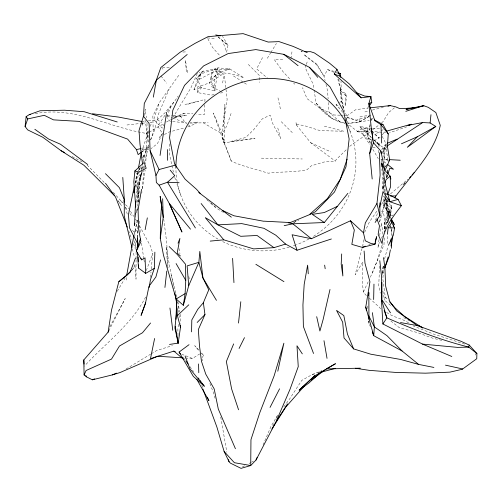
<?xml version="1.0" encoding="UTF-8"?>
<svg xmlns="http://www.w3.org/2000/svg" width="502" height="502" viewBox="0 0 502 502"><rect width="100%" height="100%" fill="white"/><g stroke="black" fill="none" stroke-linecap="round" stroke-linejoin="round"><path stroke-width="0.38" stroke-dasharray="2.51 1.88" d="M147.011 123.115L147.004 135.923L145.756 163.897M136.073 259.722L136.017 279.168L134.831 263.895M136.073 258.944L136.098 251.948M387.488 200.147L387.412 207.037L390.638 214.191L387.469 222.581L385.147 221.62L391.616 207.884L388.002 200.618M169.5 143.986L169.387 154.001L173.385 172.092M138.213 201.942L137.862 181.542L138.031 202.645M384.218 192.134L383.333 177.532M204.81 104.73L204.509 114.556L196.759 114.073M204.904 101.705L204.973 99.44L187.855 104.196M345.476 93.378L345.062 106.16L346.694 96.547L345.476 93.378L340.739 91.006L341.153 89.557L341.015 81.28M384.218 237.923L383.992 244.656L370.338 277.317M277.788 127.991L280.568 138.42L273.05 124.32L270.12 115.127L262.326 118.842L253.817 129.535L245.748 137.466L230.525 141.558L255.035 138.357L224.087 142.832L222.518 137.962L222.957 126.617L224.896 104.479L224.087 142.832L231.416 161.374L241.544 165.29L268.338 173.177C281.189 171.427 294.367 172.619 307.142 169.657L311.372 165.779L324.022 162.014L335.286 161.123L336.189 159.592L347.014 149.012M347.334 123.335L359.771 121.955L359.972 116.916L370.238 115.04M379.581 265.997L378.746 285.77L380.271 293.174M383.246 180.657L383.384 177.62M366.372 295.628L363.335 292.02L362.557 283.944L362.833 261.887L355.14 274.751L362.871 245.396L363.68 238.412M137.441 226.471L137.504 237.057M214.116 94.527L211.235 95.173L197.204 92.519L197.543 86.915L209.077 83.068L222.242 74.459L215.421 75.319L209.077 83.068L214.084 86.131L214.931 90.912L197.543 86.915M383.66 266.399L382.85 279.187L385.26 297.015L384.576 300.114L392.093 306.835M378.477 152.859L378.684 149.759M378.891 146.653L379.098 143.553L373.689 140.911M385.147 221.62L384.413 231.937L384.306 221.162L384.4 230.399M390.267 218.477C385.668 212.867 387.086 205.751 386.672 199.168M142.788 121.992L142.48 125.851L142.932 121.415M142.191 188.67L144.049 168.791M144.118 168.026L144.331 165.729M150.481 277.43L150.989 272.021M151.278 268.934L152.721 253.485L150.707 246.507L139.393 225.586M367.338 308.529L367.696 304.739M138.113 201.904L139.173 192.26L140.027 174.451L136.582 193.502L137.416 210.934M148.347 130.645L147.619 134.341L148.146 142.963L147.927 138.677L148.692 131.687M136.845 202.513L141.42 172.142M141.771 169.086L142.122 166.036M143.095 157.647L143.359 155.356L142.694 157.578M135.527 217.19L136.055 212.691M178.436 324.386L177.877 328.942L178.022 335.662M214.084 86.131L215.421 75.319L217.968 67.826L229.853 68.962L243.959 77.816L234.541 74.56L214.298 71.403L198.943 79.536L193.979 89.82L201.333 87.9L197.55 79.705L200.449 74.032L212.478 70.098L229.853 68.962L220.748 72.1L210.545 79.379L214.931 90.912L217.968 67.826L214.128 69.401L210.545 79.379L212.478 70.098M144.444 115.661L145.247 109.323L146.389 117.757M139.217 185.056L141.589 170.473M141.689 169.707L142.386 164.361M384.024 158.45L385.36 148.761L383.93 147.419L384.268 162.322M140.711 178.241L141.558 172.261M141.984 169.274L142.618 164.788M143.045 161.801L146.182 149.69L143.12 159.398M141.759 193.264L141.984 191.714M142.442 188.626L145.16 170.096M370.903 139.794L368.28 138.27L366.943 133.645L367.765 128.073L359.896 126.347L361.007 128.255L367.765 128.073L368.28 138.27L370.319 143.867M386.195 177.451L386.741 173.774M379.073 239.467L377.824 247.781L380.265 241.5M379.637 235.683L381.564 222.832L382.976 234.516L381.351 238.707M382.185 273.107L383.428 264.874M222.957 126.617L227.136 99.484L224.344 74.767L218.15 69.747L214.712 68.83L199.056 72.489M382.147 272.994L383.415 264.843M290.903 58.684L292.202 50.401M131.549 270.597L133.915 267.773L134.636 263.274M296.456 125.086L296.029 122.858L296.456 125.086L310.675 142.719L335.286 161.123M388.008 222.361L388.968 216.538L385.743 197.844M372.34 273.119L376.927 261.542L382.248 244.267M379.568 222.009L380.497 216.877M380.629 216.142L381.031 213.946L385.053 203.216L379.65 221.991M386.339 177.557L387.174 174.683M134.85 187.309L137.862 171.151M384.024 182.452L382.819 188.921L383.44 191.143M385.191 229.125L386.32 223.045L390.205 215.163L383.635 205.18L383.277 195.937M134.166 233.988L134.592 231.692L134.956 235.589M370.062 124.308L369.077 129.478L370.84 130.997M385.009 228.912L387.557 216.055L391.66 208.399L391.861 204.571L384.72 220.911L383.359 211.104M137.466 220.121L134.712 232.47L131.806 229.872M137.448 220.077L134.712 232.47L137.266 229.59L137.517 237.277M222.537 82.974L224.344 74.767M367.822 108.237L368.7 104.278M381.972 245.811L382.298 244.342M346.443 120.562L347.597 115.41L355.799 109.631L368.01 108.093M375.659 220.221L377.673 211.919M143.064 168.678L143.98 164.957M144.714 161.977L148.372 147.08L141.752 151.955M135.371 186.719L140.315 167.304M142.788 157.597L143.359 155.356M370.231 125.111L369.077 129.478L370.357 129.717M371.386 120.744L371.963 118.554L373.262 119.263M384.588 258.906L387.983 246.269M200.449 74.032L198.943 79.536L201.101 73.16L203.41 70.782L195.956 79.184L201.101 73.16M386.847 177.375L387.5 175.135M385.674 195.535L383.584 202.708L386.157 209.215L390.205 215.163L390.801 218.1M385.881 194.82L386.302 193.383M134.925 183.443L139.587 167.925M136.149 211.944L137.492 207.458M386.873 177.551L387.531 175.393M178.768 75.281L159.19 102.854L153.719 119.589L162.184 128.104L163.652 124.502M135.91 212.66L134.956 215.534L137.422 209.027M306.12 65.015L305.21 67.688L313.053 83.941L313.926 89.337M306.352 64.344L307.488 60.999M142.273 171.615L139.161 180.695L138.163 191.883L138.307 196.627L135.289 180.249L139.587 168.013M231.064 113.496L226.697 126.159L222.173 133.871L224.087 142.832L213.344 113.025L222.173 133.871L203.247 122.833L189.725 123.09M141.451 151.924L147.004 135.923L146.239 126.968L145.028 120.147M193.979 89.82L197.55 79.705M384.099 185.301L382.819 188.921L381.94 169.061M148.655 144.965L147.852 147.161L148.692 145.022M150.531 139.845L153.21 132.534L152.859 116.125L159.19 102.854M146.283 270.534L152.721 253.485M371.424 119.984L371.963 118.554L373.143 119.457M382.235 274.525L384.162 269.499M150.663 140.027L154.603 130.037L158.569 113.841L169.13 89.08M387.776 161.035L383.503 156.103L382.901 151.46L385.511 144.934L386.458 145.655M166.877 116.577L170.981 106.487M263.086 444.935L271.005 426.367L277.895 414.74M197.33 73.424L190.854 87.963L173.115 117.217M392.081 235.645L391.359 230.644L391.98 229.232M272.774 426.035L274.701 421.78M276.307 418.241L277.273 416.114M364.634 232.3L369.384 221.997L377.642 209.987M35.297 113.734C73.637 105.658 109.593 127.935 146.678 133.45L148.021 130.62M150.042 126.372L152.062 122.13L149.784 122.388M363.335 292.02L368.669 280.819M140.893 175.819L143.214 171.013M164.907 115.303L157.791 126.215L162.504 133.519L157.471 143.553L151.02 148.68M108.821 330.768L125.218 298.546L109.712 326.959M262.546 57.548L256.641 68.893L267.39 78.036M145.636 297.065C131.248 324.913 105.056 343.544 84.267 366.253M385.348 167.072L386.44 165.014M385.467 166.783L386.509 164.832M334.269 71.391L327.586 69.64L324.022 76.153L325.095 80.621M202.212 357.612L203.567 355.259L201.49 353.013M117.267 291.298L125.111 278.077M267.315 58.332L270.478 53.168M270.867 52.522L276.395 43.492M382.304 153.317L385.36 148.761L374.843 142.072M167.448 111.557L178.216 96.02M381.551 204.301L385.894 197.976M385.749 143.923L381.363 149.935L386.408 146.471M283.781 406.815L289.667 398.889L301.727 380.422L312.213 374.536L322.058 370.601M173.792 102.207L164.813 112.975L157.308 119.821L148.36 120.75M382.047 135.057L385.021 131.568M162.504 133.519L159.228 137.335L161.826 135.935M382.901 151.46L387.412 146.371M197.204 92.519L201.333 87.9M404.788 182.923L402.711 185.207L405.196 182.515M132.365 269.417L133.915 267.773M349.718 146.371C356.765 140.591 365.004 136.312 371.938 130.288M393.286 214.837L392.231 215.841L390.205 215.163M381.645 122.896L383.133 121.484L388.818 112.354L395.676 106.838M390.512 193.866L408 179.183M372.553 129.823L379.305 124.753M141.846 151.999L149.276 146.779M384.538 171.86L385.103 175.493L387.933 173.642M342.784 112.304L336.02 104.692L339.139 102.728M339.766 102.333L341.636 101.153L340.588 89.645L338.674 78.896M185.451 358.014L192.41 358.459L199.677 353.948M126.071 368.983L150.682 354.142M151.347 353.741L156.668 350.528L172.45 345.627M406.934 126.786L389.546 132.748M149.163 132.239L163.821 123.599M166.488 122.024L170.485 119.671M359.771 121.955L368.725 116.721M374.172 140.761L380.064 137.385M376.607 133.325L380.403 131.204M381.037 130.846L383.566 129.434M249.055 463.522L250.95 462.474M251.584 462.129L253.479 461.087M164.418 134.53L168.961 132.076L184.824 127.809M187.798 126.931L190.026 126.272L197.819 122.061L190.421 122.783M345.752 117.267L348.928 124.797L357.305 131.361L361.779 128.939L371.781 128.669M369.284 116.332L359.79 121.44L347.466 117.568L345.903 115.818M242.41 466.979L245.07 465.592M293.714 222.518L295.747 221.47M317.666 372.867L319.724 371.813M293.833 222.549L298.69 220.133M171.126 119.708L184.359 113.295L192.881 113.828M368.813 244.593L370.238 243.972M173.956 117.273L186.838 115.203L173.956 117.273L184.359 113.295M367.483 131.392L362.143 133.4L357.305 131.361L367.483 131.392L361.779 128.939M146.678 133.45L147.826 133.024M370.639 115.604L356.294 120.135L347.466 117.568L343.883 109.706M312.213 374.536L315.996 373.532M364.904 111.94L368.619 111.005M372.34 110.076L383.49 107.284M184.981 104.516L198.528 101.147M220.598 93.065L222.762 92.575M141.721 148.423L148.517 146.942M226.521 69.565L229.853 68.962M350.34 123.285L369.227 120.38M203.247 122.833L208.117 122.275M126.981 124.992L141.42 123.348M142.179 123.26L146.741 122.739M141.646 121.44L145.373 121.057M182.929 52.051L185.684 51.888M162.341 67.444L169.808 67.18M141.878 149.414L150.437 149.144M302.499 51.712L301.031 51.719L302.58 51.944M372.553 128.65L380.221 128.694M282.733 59.575L274.217 59.5L283.147 71.842L291.041 80.276M167.185 115.322L172.493 115.366M173.253 115.372L177.802 115.41M357.305 131.361L374.166 131.681L385.699 132.478M261.341 158.155L302.311 158.971M340.155 115.178L334.2 114.996L320.119 108.382L306.986 98.593L302.511 87.643M340.896 115.203L343.13 115.272M343.876 115.291L347.597 115.41M380.955 159.153L388.673 159.586M207.364 37.895L215.22 38.459M296.588 124.276L304.469 125.707L320.031 130.627L343.87 131.26L323.031 125.858M388.416 201.879L384.902 201.189L385.009 203.523L391.66 208.399L391.616 207.884L390.638 214.191L390.92 213.337L387.412 207.037L387.017 198.635M441.785 340.387L432.711 338.197L417.614 332.657L399.291 327.662L390.405 320.665M386.835 194.607L385.411 194.243L384.62 184.905M314.051 90.109L316.178 103.217C322.987 113.264 332.958 121.101 345.069 123.323M464.683 344.102L433.101 333.924L413.052 325.823M372.773 147.13L376.349 148.297M320.119 108.382L332.349 118.748L345.778 123.511M167.091 116.087L172.18 117.914M172.908 118.177L186.719 123.147L169.958 121.076L166.928 117.612M181.686 354.217L192.41 358.459M214.128 69.401L220.748 72.1M327.586 69.64L333.786 72.313M310.675 142.719L330.849 151.868M368.28 138.27L370.984 139.587M72.15 156.58L82.523 162.071M211.467 86.501L221.432 91.86M403.79 317.678L409.908 320.985M386.64 312.432C393.543 317.609 402.46 318.293 409.274 323.357M157.308 119.821L161.531 122.35M223.547 212.465L215.76 207.765L208.907 201.609M336.02 104.692L339.948 107.202M233.518 75.99L243.665 82.435M244.298 82.836L246.833 84.449M161.908 68.316L162.974 69.132M215.709 207.106L210.463 202.814M218.119 36.834L228.008 45.331L226.615 52.164L222.317 40.173M383.942 161.556L386.327 163.476M388.968 216.538L386.735 209.892L390.92 213.337L387.469 222.581L385.492 197.957M201.509 353.552L203.567 355.259M218.056 36.91L228.008 45.331L222.511 36.364M113.37 192.354L120.838 200.775L124.816 204.17M125.381 204.659L127.088 206.109L128.75 208.688M371.424 131.505L379.041 138.088L371.536 130.382M359.896 126.347L371.354 137.529M366.943 133.645L371.486 137.68M373.758 139.694L379.437 144.739L379.098 143.553L379.117 147.337M374.09 139.951L379.437 144.739M340.086 122.024L328.992 112.084L328.321 101.95M206.629 199.558L208.336 201.095M369.334 298.125L379.355 307.23L380.598 308.899M340.739 91.006L346.694 96.547M188.375 124.709L190.026 126.272M316.178 103.217L332.349 118.748M87.078 164.976L104.887 183.186M281.245 121.672L292.327 132.635M248.333 64.432L259.371 75.482L259.446 82.447M370.903 142.631L362.143 133.4L370.024 144.771M293.67 83.081L294.724 84.21M198.899 350.201L194.745 345.702L199.068 350.842M385.26 297.015L388.266 300.34M219.267 55.038L212.528 47.433L207.734 38.579M161.017 76.015L166.639 83.15M180.3 116.062L184.46 121.421M183.161 357.374L184.974 359.739M189.919 366.592L193.621 371.649M118.591 201.547L121.302 205.324L117.794 200.279M120.838 200.775L123.561 204.603M125.381 207.15L128.11 210.972M129.924 213.526L131.292 215.433M130.42 211.26L133.752 216.412M135.415 218.985L138.332 223.49M383.635 205.18L386.157 209.215M135.609 172.255L136.739 174.169M372.879 149.339L378.257 158.707M382.129 136.331L386.709 145.034M386.735 209.892L390.976 218.125M201.785 385.254L203.41 388.768M336.497 71.974L337.313 73.894M370.357 326.909L368.512 321.042M222.518 137.962L231.416 161.374M341.153 89.557L338.361 82.039L337.946 79.046M128.612 230.719L131.813 239.366M133.381 243.627L135.484 249.312M209.899 383.559L213.645 393.204L215.283 399.077M385.561 194.199L382.825 186.16L383.07 191.425M346.317 120.041L347.823 124.496M348.074 125.236L350.842 133.4M174.721 177.344L175.976 181.059M176.98 184.027L181.002 195.905M475.268 353.615L475.695 355.077M385.097 197.048L386.339 201.478L386.484 209.108M341.636 101.153L343.512 108.281M132.315 248.841L134.241 256.258M133.971 240.653L136.098 248.936M125.525 207.395L127.439 214.963M167.863 267.516L166.049 246.589L171.276 275.021L176.735 297.084M325.986 84.342L327.593 91.044L328.113 98.838M343.13 107.591L341.015 98.442L340.588 89.645L343.757 108.934M277.995 97.871L280.53 109.555M171.276 275.021L173.943 288.663M382.838 291.097L384.576 300.114M177.815 301.633L179.747 312.062M179.007 248.465L179.967 253.711M387.996 160.151L385.511 144.934M368.556 321.067L368.951 323.25L368.939 320.954M187.641 72.658L185.389 60.114L186.43 72.978M202.005 358.949L202.337 360.8M220.742 417.024L226.816 452.133M188.821 276.451L189.31 279.47M163.727 218.979L166.752 242.905L168.051 267.553M141.508 243.244L143.798 258.762M143.917 259.54L144.375 262.646M390.713 225.718L392.288 236.994M390.681 225.593L390.876 227.036M390.97 227.757L391.359 230.644M139.336 221.049L140.24 232.482M177.752 301.646L178.762 312.25M179.051 315.281L179.27 317.559M135.603 242.598L136.105 248.057M381.589 159.36L381.84 162.366M147.619 134.341L147.927 138.677M384.482 195.931L385.009 203.523M387.795 243.307L387.425 234.308M384.858 171.621L385.103 175.493M180.162 314.302L180.387 323.495M126.711 277.531L126.755 281.038M348.15 127.006A90.492 85.716 -18.7 0 1 312.275 237.057M308.962 238.977A90.492 85.716 -18.7 0 1 296.475 244.744M295.766 245.007A90.492 85.716 -18.7 0 1 292.183 246.25M289.259 247.141A90.492 85.716 -18.7 0 1 221.432 240.966M218.05 239.14A90.492 85.716 -18.7 0 1 177.288 182.477M177.15 181.711A90.492 85.716 -18.7 0 1 175.913 167.856M316.787 64.187L303.779 54.498L316.574 64.683L324.022 76.153L316.787 64.187"/><path stroke-width="0.75" d="M375.113 222.48L379.851 215.678L379.87 202.871M122.789 177.426L124.333 199.896L124.239 215.81L131.926 247.36M451.806 356.489L422.508 344.096L382.894 323.966L381.407 299.317L381.514 276.508L379.801 260.676M160.282 238.35L160.621 218.803L161.594 205.117L160.157 196.376L163.232 217.36L160.282 238.35L163.47 255.154L176.158 298.985L177.413 315.576L180.482 327.329L178.185 343.136L169.519 344.422M191.563 331.853L191.814 319.95L197.738 309.376L203.36 302.7L208.763 289.823L202.946 277.957L198.88 262.339L199.815 251.402L202.946 277.957L216.444 300.334M373.645 299.525L373.971 284.126M137.341 248.076L137.598 237.628L137.717 243.771L129.478 227.795L128.437 214.674L134.291 186.493M400.502 322.573L417.187 325.547L460.823 341.203L469.188 345.05L476.9 353.552L476.762 358.735L462.298 369.259L449.917 372.145L425.439 373.174L395.745 372.428L369.039 370.319L355.529 368.255M149.157 287.546L150.418 279.852L154.327 268.338L154.867 252.161M175.957 319.297L176.61 302.311M185.119 293.614L176.158 298.985L183.343 305.291L185.119 293.614L185.759 280.336L185.564 264.284L177.325 254.52L169.187 246.582M341.699 253.949L341.203 264.115L342.866 275.968L342.301 264.479M135.565 201.107L134.555 225.442L134.818 223.195M142.486 163.596L139.97 144.005L139.004 130.576L143.465 116.232L144.275 103.456L156.354 80.138L160.847 67.5L180.18 52.214L195.228 43.266L208.079 36.652L243.106 33.64L268.168 42.055L279.074 41.622L293.017 46.36L307.23 52.603M374.561 119.972L383.001 124.578L388.259 133.927L387.412 146.371L389.652 159.937L385.586 169.318L384.287 168.942M368.556 295.628L368.844 292.591L368.939 319.416M134.862 170.981L139.01 171.991L146.176 168.283L144.181 162.391L134.862 170.981L133.821 181.787L135.728 207.069M178.154 341.636L178.185 343.136L174.916 328.076L176.942 308.592M387.475 234.051L388.121 227.764L391.685 222.499L391.096 219.569M114.519 195.673L83.872 165.214L61.081 150.719L42.789 137.259L27.679 129.886L25.1 126.504L26.135 116.64L29.235 114.663L40.066 110.766L64.545 110.208L84.248 111.733L117.223 121.973M375.107 242.993L374.975 244.198L362.4 247.404L351.827 244.38L354.324 230.041L350.503 220.767L311.372 238.739L292.095 234.754L297.015 250.253L331.358 238.983M435.792 126.46L417.269 136.808L407.329 147.293L435.792 126.46L430.107 122.946L430.973 114.694M238.506 323.056L240.809 301.727M379.851 215.678L376.952 203.505L380.114 175.179L379.374 152.765M164.926 287.464L166.777 271.08M160.05 155.457L166.626 112.329M156.913 356.546L120.053 372.54L112.316 374.912L92.343 379.807L86.526 376.864L84.098 374.956L83.796 359.928L108.125 332.142L111.488 310.261L118.811 281.722L130.131 272.291L135.477 258.028M366.485 310.744L365.757 307.067L369.943 281.848L364.973 263.205L364.107 251.019M141.545 189.298L138.069 210.031L138.69 229.615L140.918 241.688L136.343 251.031L141.602 259.835L145.04 257.871L145.668 273.377L154.327 268.338M391.685 222.499L394.585 227.908L393.304 235.25L388.416 245.302M118.811 281.722L126.68 275.435L133.877 235.513M153.33 97.137L156.354 80.138L187.19 54.505M372.189 179.001L369.698 153.537L372.647 136.902L371.311 128.43L368.844 103.619L370.928 96.56L364.709 96.07L356.539 92.751M469.188 345.05L468.812 347.108L476.9 353.552M145.153 229.678L147.331 217.868M133.846 192.693L134.85 187.309M138.439 168.076L141.307 152.69M375.232 241.788L376.613 236.668L374.975 244.198L370.934 243.445L365.28 240.791L363.461 232.79L365.318 222.844L376.952 203.505M390.38 249.795L389.113 256.572L384.714 268.062M391.083 246.03L392.495 238.5L392.288 237.069M154.616 338.492L150.487 358.635L173.824 351.105L175.254 351.67M379.738 207.169L382.97 191.726L389.859 201.722L401.368 205.701C392.658 217.021 383.409 228.812 382.091 243.583L378.144 234.346L379.493 225.869L377.065 219.173M277.801 371.185L283.881 343.205L274.13 375.835L259.716 412.876L250.962 439.664L250.724 465.542L241.048 468.36L230.424 463.151L229.081 461.758L224.118 451.474L216.883 427.033L202.908 389.019M329.99 289.485L323.125 319.485L319.912 331.025L316.693 316.68M134.417 190.453L134.8 188.959M160.577 259.898L155.902 276.941L148.956 286.341L145.492 303.195L141.075 315.425L145.718 302.656M183.343 305.291L188.721 285.657L198.88 262.339L187.127 265.897L188.721 285.657M417.187 325.547L396.724 310.97L389.596 301.131L385.661 286.24L384.908 267.817L388.14 257.005M388.197 173.24L389.74 168.208L393.48 169.237L387.519 164.436M136.343 251.031L140.353 238.983M347.114 159.159L340.287 179.327L327.442 198.572L309.947 214.134M25.1 126.504L27.729 118.93L26.135 116.64M369.698 153.537L373.469 142.794L371.311 128.43M384.865 183.13L386.145 179.509L390.205 176.171L384.921 170.435L381.74 162.949L381.865 166.771M387.82 194.067L390.543 186.863L390.205 176.171L390.876 179.063M178.041 243.213L179.917 238.444L177.193 253.09L180.381 255.964M233.662 343.895L226.352 361.565L231.629 388.962L238.55 409.776M224.118 451.474L234.365 462.706L250.724 465.542L256.02 460.027L276.251 421.241L290.037 389.257L298.251 366.617L296.983 345.79L302.317 353.872M203.36 302.7L204.954 314.585L198.34 329.563L199.489 345.884L201.471 361.302L205.77 374.153L214.191 388.912L218.295 409.048L235.425 448.732M393.229 226.415L394.158 224.3L391.334 218.816M84.098 374.956L86.093 370.501L111.513 359.087L119.489 346.003L142.468 332.776L150.556 323.006M394.93 197.957L395.846 195.975L414.137 172.663M257.049 457.598L256.02 460.027M239.071 348.476L244.468 337.664M108.125 332.142L108.821 330.768M270.045 407.411L279.589 388.799M190.496 229.169L169.243 203.36L181.919 231.911L169.243 203.36L159.134 185.182L156.348 182.508L155.965 175.499L159.078 169.519L175.355 165.145L185.081 179.164L196.552 189.329L200.172 193.345M369.397 105.891L371.762 102.364L370.928 96.56L361.082 97.808L334.244 74.001L336.993 69.395L329.494 63.152L314.415 52.936L310.575 51.675L304.701 51.7M271.883 429.053L285.694 407.197L304.432 385.881M382.894 323.966L386.854 317.866L381.407 299.317M276.251 421.241L287.558 403.915M284.188 225.662L292.81 223.804L324.33 222.524L347.886 193.333M388.717 161.035L389.652 159.937M409.657 177.683L410.63 176.622M412.086 175.029L414.52 172.374C425.608 158.325 436.558 143.246 440.267 125.362L435.861 112.53L428.35 107.372L423.613 105.671L406.036 109.348L414.062 107.955M126.68 275.435L131.329 270.509M197.16 322.466L204.954 314.585M177.413 315.576L188.796 304.796M314.867 375.477L299.192 390.104L308.968 382.944L320.991 371.982M302.574 387.13L299.192 390.104L315.068 375.659L335.493 363.699L326.275 368.914L360.411 368.167M311.497 380.001L325.66 369.378M201.942 383.032L204.258 386.189L193.333 376.406L179.088 352.059L189.034 344.686M141.15 152.395L138.138 154.616L136.431 149.577L127.633 139.117L79.103 121.384L53.507 119.865L44.27 115.309L27.729 118.93M387.036 146.044L422.715 122.538L430.107 122.946M409.419 125.312L411.289 124.207L386.496 131.166M337.218 206.441L324.248 212.559L312.275 214.354L324.33 222.524M401.431 143.792L417.269 136.808M362.4 247.404L365.249 246.156M371.762 102.364L368.844 103.619L374.906 120.806L380.955 124.584L388.259 133.927M112.316 374.912L116.439 373.137M387.167 143.321L397.126 139.123M92.343 379.807L94.545 378.884M159.134 185.182L167.499 182.239L179.088 182.728M405.792 111.325L423.613 105.671M210.219 241.104L223.792 239.83L253.629 248.898L273.929 247.655L285.569 244.079L297.015 250.253M388.673 198.943L389.859 201.722L398.092 199.382L401.368 205.701M321.293 372.126L335.675 368.305M387.952 106.167L390.179 105.608L395.676 106.838L399.655 108.564L403.376 108.627L416.252 107.572L423.813 105.828M136.431 149.577L140.962 148.592M407.906 125.337L422.715 122.538M29.235 114.663L30.747 114.431M370.3 107.805L390.179 105.608M263.682 221.162L290.288 222.555L310.474 214.266L315.375 211.75L334.495 191.99L345.985 166.827L349.135 138.972L343.644 111.469L329.996 86.896L309.427 67.331L283.818 54.335L255.825 49.591L228.19 53.563L203.624 65.9L184.523 85.371L172.813 110.233L169.569 137.818L174.52 163.721L175.355 165.145M338.486 73.725L340.369 73.625L340.758 77.465M383.001 124.578L380.955 124.584L381.683 143.039M390.11 195.931L395.846 195.975M388.121 227.764L394.585 227.908M389.445 159.623L400.251 160.226M157.622 356.238L182.358 357.813M263.217 221.156L233.907 215.766L222.712 210.558M422.508 344.096L457.504 347.384L468.812 347.108C440.568 340.061 413.497 329.419 386.854 317.866L384.174 310.543M92.487 113.772L118.428 117.073L141.646 121.44M353.64 348.903L347.422 334.018L343.839 315.614L336.535 310.399L342.69 322.196L344.027 337.965L353.64 348.903L370.752 354.192L400.709 359.47L418.605 364.402L433.897 367.433M215.716 34.927L220.246 35.887M445.475 365.155L462.656 368.964M288.248 222.737L292.81 223.804L311.372 238.739M334.244 74.001L340.256 76.392L349.549 84.129L361.082 97.808M337.79 72.52L340.369 73.625M386.992 193.741L398.092 199.382M61.081 150.719L64.538 152.552M418.743 325.76L422.822 327.963L404.499 316.379L395.275 308.096L389.765 302.003M418.605 364.402L402.108 351.011L373.733 335.687L372.327 332.029M283.95 281.641L255.876 264.309M34.826 129.284L48.669 139.073L60.516 144.275L87.737 164.537M273.929 247.655L257.062 235.469L240.728 236.31L217.887 224.858L205.28 217.655L223.792 239.83M137.441 252.625L138.514 268.03L145.668 273.377M198.729 192.454L231.34 217.165M283.818 54.335L298.081 65.693M173.824 351.105L183.952 359.526M285.569 244.079L275.836 235.218L263.933 228.303L241.751 223.616L217.887 224.858L201.133 203.53M350.503 220.767L363.461 232.79M105.464 173.679L119.401 187.673L124.333 199.896M402.108 351.011L386.992 335.681L374.354 326.877L368.738 315.789M373.469 142.794L380.892 151.096L384.921 170.435M309.427 67.331L317.76 77.364M170.203 170.159L174.759 175.662L167.499 182.239L195.385 227.952M204.258 386.189L189.988 368.87L185.119 356.15M143.465 116.232L149.119 123.492L150.111 150.763L155.965 175.499M179.088 352.059L180.444 353.835M105.489 183.286L115.598 197.129L127.263 227.092M185.759 360.9L188.068 364.063M198.246 377.975L199.168 379.236M200.091 380.503L201.02 381.765M391.133 219.776L394.158 224.3M382.555 300.629L390.493 312.853M176.089 263.563L185.759 280.336M196.834 379.443L208.92 400.721L207.301 397.207M85.867 375.496L86.526 376.864M150.111 150.763L159.078 169.519M336.993 69.395L340.256 76.392M140.987 258.474L141.602 259.835M313.543 353.49L303.384 326.538L302.932 304.915L304.181 284.402L307.626 265.138L308.272 273.785M228.41 459.619L229.081 461.758M365.757 307.067L373.733 335.687L374.354 326.877L372.39 312.671M389.859 201.722L385.348 184.466L381.74 162.949M123.806 200.58L124.189 202.099M174.834 293.212L176.466 301.551M387.28 170.103L387.933 173.642M175.236 326.319L178.185 343.136M323.985 340.682L327.028 358.353M161.594 205.117L161.951 207.426M324.643 265.144L325.177 268.733M383.522 257.626L384.908 267.817M169.946 308.008L172.776 330.316M380.892 151.096L381.081 153.348M83.796 359.928L84.11 364.145M232.602 258.361L233.945 282.62M391.008 238.933L391.428 248.27M137.692 242.661L137.793 246.118M138.157 257.074L138.307 261.768M138.414 264.956L138.514 268.03M162.661 198.723L163.232 217.36M198.566 363.956L198.786 372.71M180.425 325.026L180.482 327.329M167.542 149.577L167.649 160.314M381.897 282.319L381.947 301.325M175.913 167.856A90.492 85.716 -18.7 0 1 246.62 81.098A90.492 85.716 -18.7 0 1 347.811 126.303"/></g></svg>
